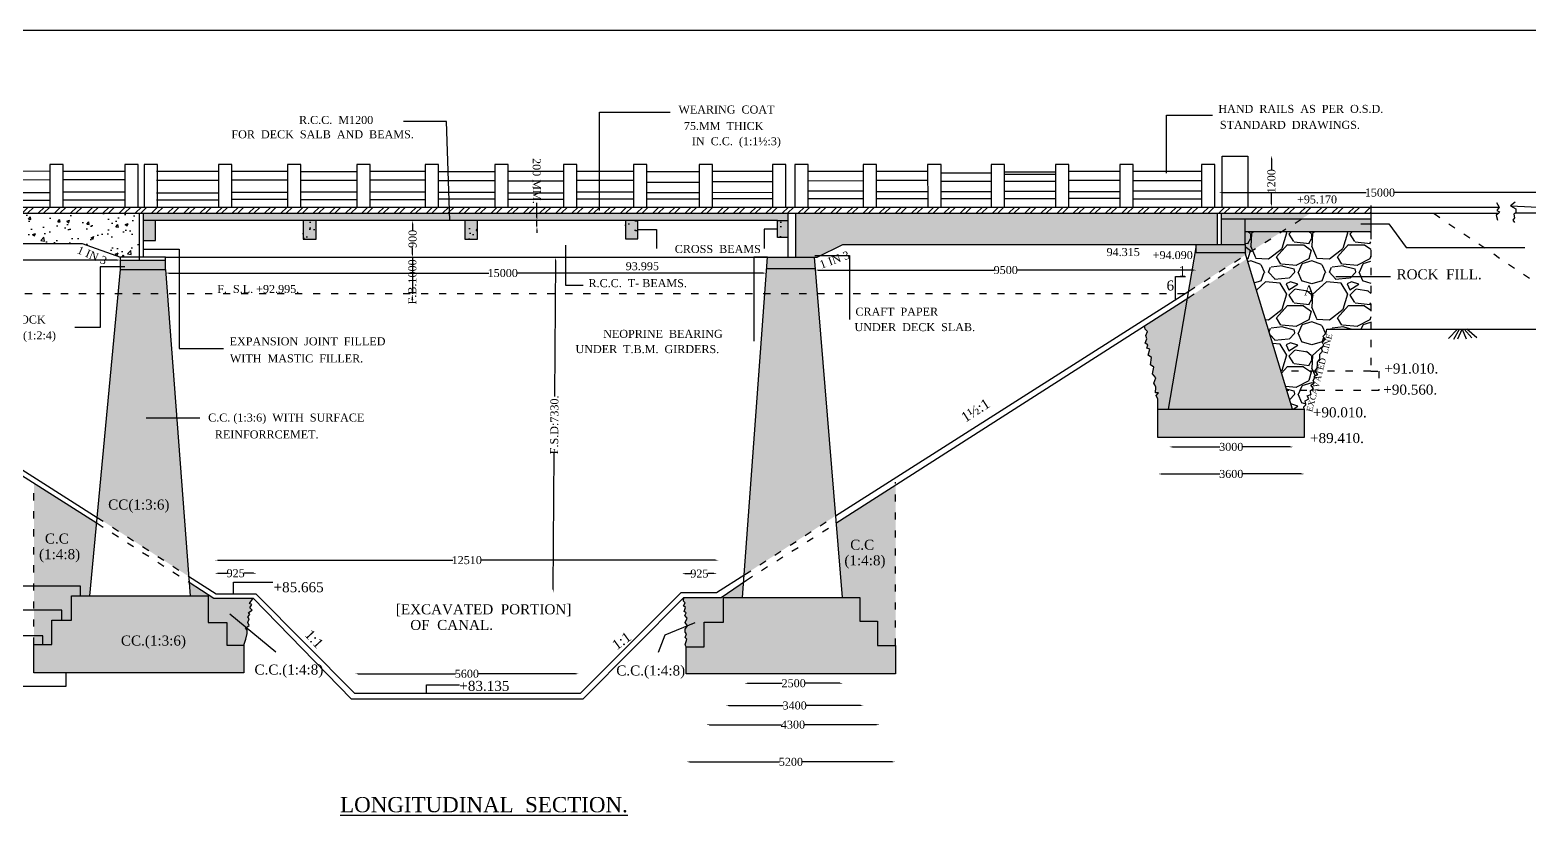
# Model space of a CAD drawing. Header units: millimetres. Extents: x 1884 to 90463, y -66 to 48732.
# Drawn here: x 21317 to 58800, y 28792 to 48732 of the extents above; entities that cross this region are included whole.
import ezdxf

# ---------------------------------------------------------------- set-up
doc = ezdxf.new("R2010")
doc.units = ezdxf.units.MM
doc.linetypes.add('ACAD_ISO03W100', pattern=[30, 12, -18])
for name, color, linetype in [('DIM', 5, 'Continuous'), ('DOT LINE', 3, 'Continuous'), ('dwg', 20, 'Continuous'), ('HATCH', 2, 'Continuous'), ('TEXT', 7, 'Continuous')]:
    doc.layers.add(name, color=color, linetype=linetype)
doc.layers.add('TITLE', color=7, linetype='Continuous', lineweight=30)
doc.styles.get("Standard").update_dxf_attribs({"font": 'TIMES.TTF', "height": 200})
doc.dimstyles.new('ISO-25', dxfattribs={"dimtxt": 200, "dimasz": 80, "dimexe": 1.265, "dimexo": 0.625, "dimtad": 0, "dimdec": 1, "dimtxsty": 'Standard', "dimcen": 2.5, "dimse1": 1, "dimse2": 1, "dimclre": 5, "dimclrt": 4, "dimadec": 0, "dimazin": 0, "dimtfac": 1, "dimtdec": 1, "dimtmove": 0, "dimatfit": 3, "dimfxl": 1, "dimarcsym": 0})
pattern_1 = [(228.0128, (1097.28, 1524), (-12192.01036, -13716.01685), [205.033, -20298.3]), (184.9697, (960.12, 1371.6), (18288.029584, 1523.989245), [351.843, -34832.4]), (132.5104, (609.6, 1341.12), (15239.98891, -16764.01638), [248.09, -24560.82]), (267.2737, (15.24, 960.12), (1523.99338, 30479.99019), [320.403, -31719.84]), (292.8337, (0, 640.08), (-7620.02163, 18288.0104), [314.18, -31103.88]), (357.2737, (121.92, 350.52), (-30479.99019, 1523.99338), [320.403, -31719.84]), (37.6942, (441.96, 335.28), (-19812.012517, -15239.986414), [423.716, -41947.86]), (72.2553, (777.24, 594.36), (10668.02134, 33528.009724), [400.032, -39603.18]), (121.4296, (899.16, 975.36), (-12192.00314, 19811.976696), [321.488, -31827.3]), (175.2364, (731.52, 1249.68), (16763.98683, -1523.9857), [367.028, -17984.34]), (222.3974, (365.76, 1280.16), (-18288.00055, -16763.97819), [474.647, -46990.08]), (138.8141, (1524, 944.88), (-10667.9932, 9143.98593), [162.003, -16038.36]), (171.4692, (1402.08, 1051.56), (19811.96976, -3048.00768), [308.21, -30512.76]), (225, (1097.3, 1097.3), (-3e-13, -1523.999), [215.525, -1939.734]), (203.1986, (990.6, 1280.16), (7620.0257, 3048.01336), [116.065, -11490.36]), (291.8014, (883.92, 1234.44), (-1524.0011, 4572.003), [164.14, -8042.88]), (30.9638, (944.88, 1082.04), (4571.9952, 3048.0024), [266.592, -8619.78]), (161.5651, (1173.5, 1219.2), (3048.0014, -1523.9977), [192.772, -4626.54]), (16.3895, (0, 1234.44), (15240.00841, 4571.99049), [270.053, -26735.28]), (70.3462, (259.08, 1310.64), (-6095.98301, -16763.9763), [226.56, -22429.32]), (293.1986, (1173.48, 1524), (-3048.01336, 7620.0257), [232.128, -11374.32]), (343.6105, (1264.92, 1310.64), (-15240.00841, 4571.99049), [270.053, -26735.28]), (339.444, (0, 289.56), (-7620.00946, 3047.9963), [260.42, -12760.62]), (294.7751, (243.84, 198.12), (-7619.98224, 16763.99222), [218.203, -21602.16]), (66.8014, (1188.72, 0), (3048.01336, 7620.0257), [232.128, -11374.32]), (17.354, (1280.16, 213.36), (-19812.00107, -6095.9908), [255.47, -25291.44]), (69.444, (441.96, 0), (-3047.9963, -7620.00946), [130.21, -12890.88]), (101.3099, (1097.28, 0), (-1523.9925, 6095.9805), [77.71, -7693.2]), (165.9638, (1082.04, 76.2), (4572.0032, -1523.9974), [314.18, -5969.43]), (186.009, (777.24, 152.4), (15239.97753, 1523.99644), [291.16, -28824.84]), (303.6901, (944.9, 944.9), (-1524.0005, 3047.997), [219.794, -5275.068]), (353.1572, (1066.8, 762), (25908.010714, -3048.01365), [383.734, -37989.6]), (60.9454, (1447.8, 716.28), (-6095.98582, -10667.97457), [156.905, -15533.64]), (90, (1524, 853.4), (-1524, 1524), [91.44, -1432.56]), (120.2564, (746.76, 198.12), (6095.98708, -10667.99462), [211.72, -20960.34]), (48.0128, (640.08, 381), (12192.01036, 13716.01685), [410.066, -20093.28]), (0, (914.4, 685.8), (1524, 1524), [396.24, -1127.76]), (325.3048, (1310.64, 685.8), (-15239.9736, 10668.00101), [240.966, -23855.58]), (254.0546, (1508.76, 548.64), (-1524.0039, -6096.0145), [221.897, -10873.02]), (207.646, (1447.8, 335.28), (-28955.98983, -15240.009585), [361.287, -35767.5]), (175.4261, (1127.76, 167.64), (-19812.004563, 1523.992627), [382.217, -37839.48]), (175.4261, (1127.76, 167.64), (-19812.004563, 1523.992627), [382.217, -37839.48])]
pattern_2 = [(50, (0, 0), (728.7387, -63.7563), [76.2, -838.2]), (355, (0, 0), (-140.971, 764.2266), [60.96, -670.56]), (100.451, (60.7, -5.3), (587.77, 700.467), [64.76, -712.36]), (46.1842, (0, 203.2), (1084.316, -168.169), [114.3, -1257.3]), (96.6356, (90.4, 189.2), (949.617, 989.702), [97.14, -1068.54]), (351.184, (0, 203.2), (949.618, 989.7), [91.44, -1005.84]), (21, (101.6, 152.4), (606.4595, -409.062), [76.2, -838.2]), (326, (101.6, 152.4), (247.208, 736.752), [60.96, -670.56]), (71.4514, (152.14, 118.3), (853.666, 327.6914), [64.76, -712.36]), (37.5, (0, 0), (12.3544, 338.2202), [0, -662.432, 0, -680.72, 0, -673.1]), (7.5, (0, 0), (267.2787, 400.7223), [0, -388.112, 0, -647.192, 0, -256.54]), (327.5, (-226.57, 0), (542.3624, -22.915), [0, -254, 0, -792.48, 0, -1051.56]), (317.5, (-328.17, 0), (592.5167, 101.706), [0, -330.2, 0, -526.288, 0, -746.76])]
pattern_3 = [(50, (0, 0), (546.554, -47.8173), [57.15, -628.65]), (355, (0, 0), (-105.7285, 573.17), [45.72, -502.92]), (100.451, (45.55, -4), (440.8275, 525.35), [48.57, -534.27]), (46.1842, (0, 152.4), (813.237, -126.127), [85.725, -942.975]), (96.6356, (67.8, 141.9), (712.213, 742.277), [72.855, -801.405]), (351.184, (0, 152.4), (712.214, 742.275), [68.58, -754.38]), (21, (76.2, 114.3), (454.8446, -306.7966), [57.15, -628.65]), (326, (76.2, 114.3), (185.406, 552.564), [45.72, -502.92]), (71.4514, (114.1, 88.73), (640.2495, 245.7686), [48.57, -534.27]), (37.5, (0, 0), (9.2658, 253.6651), [0, -496.824, 0, -510.54, 0, -504.825]), (7.5, (0, 0), (200.459, 300.5417), [0, -291.084, 0, -485.394, 0, -192.405]), (327.5, (-169.93, 0), (406.7718, -17.1862), [0, -190.5, 0, -594.36, 0, -788.67]), (317.5, (-246.13, 0), (444.3875, 76.2795), [0, -247.65, 0, -394.716, 0, -560.07])]

# ---------------------------------------------------------------- blocks, each defined once
blk = doc.blocks.new('*D3')
at = {"layer": 'Defpoints', "color": 0, "ltscale": 15}
for p in [(14027, 42971), (23577, 42983), (23577, 42971)]:
    blk.add_point(p, dxfattribs=at)
at = {"layer": 'DIM', "color": 0, "lineweight": -2, "ltscale": 15}
for p, q in [((14107, 42983), (18517, 42983)), ((23497, 42983), (19087, 42983))]:
    blk.add_line(p, q, dxfattribs=at)
at = {"layer": 'DIM', "color": 0, "ltscale": 15}
for points in [[(14107, 42996), (14107, 42969), (14027, 42983)], [(23497, 42996), (23497, 42969), (23577, 42983)]]:
    blk.add_solid(points, dxfattribs=at)
at = {"layer": 'DIM', "color": 4, "ltscale": 15, "insert": (18802, 42983), "char_height": 200, "attachment_point": 5}
blk.add_mtext('9500', dxfattribs=at)
blk = doc.blocks.new('*D4')
at = {"layer": 'Defpoints', "color": 0, "ltscale": 15}
for p in [(30879, 43970), (30877, 43054), (30877, 43054)]:
    blk.add_point(p, dxfattribs=at)
at = {"layer": 'DIM', "color": 0, "lineweight": -2, "ltscale": 15}
for p, q in [((30879, 43890), (30878, 43723)), ((30877, 43134), (30877, 43301))]:
    blk.add_line(p, q, dxfattribs=at)
at = {"layer": 'DIM', "color": 0, "ltscale": 15}
for points in [[(30865, 43890), (30892, 43890), (30879, 43970)], [(30864, 43134), (30890, 43134), (30877, 43054)]]:
    blk.add_solid(points, dxfattribs=at)
at = {"layer": 'DIM', "color": 4, "ltscale": 15, "insert": (30878, 43512), "char_height": 200, "attachment_point": 5, "rotation": 89.8736}
blk.add_mtext('900', dxfattribs=at)
blk = doc.blocks.new('*D5')
at = {"layer": 'Defpoints', "color": 0, "ltscale": 15}
for p in [(30877, 43054), (30871, 42138), (30873, 42138)]:
    blk.add_point(p, dxfattribs=at)
at = {"layer": 'DIM', "color": 0, "lineweight": -2, "ltscale": 15}
for p, q in [((30875, 43134), (30875, 43214)), ((30874, 43054), (30871, 42138)), ((30870, 42058), (30870, 41978))]:
    blk.add_line(p, q, dxfattribs=at)
at = {"layer": 'DIM', "color": 0, "ltscale": 15}
for points in [[(30861, 43134), (30888, 43134), (30874, 43054)], [(30857, 42058), (30884, 42058), (30871, 42138)]]:
    blk.add_solid(points, dxfattribs=at)
at = {"layer": 'DIM', "color": 4, "ltscale": 15, "insert": (30872, 42438), "char_height": 200, "attachment_point": 5, "rotation": 89.7695}
blk.add_mtext('F.B.1000 ', dxfattribs=at)
blk = doc.blocks.new('*D6')
at = {"layer": 'Defpoints', "color": 0, "ltscale": 15}
for p in [(24710, 42658), (39717, 42657), (39717, 42657)]:
    blk.add_point(p, dxfattribs=at)
at = {"layer": 'DIM', "color": 0, "lineweight": -2, "ltscale": 15}
for p, q in [((24790, 42658), (32783, 42658)), ((39637, 42657), (33477, 42657))]:
    blk.add_line(p, q, dxfattribs=at)
at = {"layer": 'DIM', "color": 0, "ltscale": 15}
for points in [[(24790, 42671), (24790, 42645), (24710, 42658)], [(39637, 42670), (39637, 42644), (39717, 42657)]]:
    blk.add_solid(points, dxfattribs=at)
at = {"layer": 'DIM', "color": 4, "ltscale": 15, "insert": (33130, 42658), "char_height": 200, "attachment_point": 5, "rotation": 359.9958}
blk.add_mtext('15000', dxfattribs=at)
blk = doc.blocks.new('*D7')
at = {"layer": 'Defpoints', "color": 0, "ltscale": 15}
for p in [(33975, 43970), (33976, 43822), (33985, 43822)]:
    blk.add_point(p, dxfattribs=at)
at = {"layer": 'DIM', "color": 0, "lineweight": -2, "ltscale": 15}
for p, q in [((33984, 44050), (33982, 44417)), ((33985, 43822), (33984, 43970)), ((33985, 43742), (33986, 43662))]:
    blk.add_line(p, q, dxfattribs=at)
at = {"layer": 'DIM', "color": 0, "ltscale": 15}
for points in [[(33997, 44050), (33971, 44050), (33984, 43970)], [(33999, 43742), (33972, 43742), (33985, 43822)]]:
    blk.add_solid(points, dxfattribs=at)
at = {"layer": 'DIM', "color": 4, "ltscale": 15, "insert": (33979, 44961), "char_height": 200, "attachment_point": 5, "rotation": 270.2858}
blk.add_mtext('200 MM.', dxfattribs=at)
blk = doc.blocks.new('*D8')
at = {"layer": 'Defpoints', "color": 0, "ltscale": 15}
for p in [(40935, 42769), (50464, 42769), (50464, 42732)]:
    blk.add_point(p, dxfattribs=at)
at = {"layer": 'DIM', "color": 0, "lineweight": -2, "ltscale": 15}
for p, q in [((41015, 42732), (45415, 42732)), ((50384, 42732), (45984, 42732))]:
    blk.add_line(p, q, dxfattribs=at)
at = {"layer": 'DIM', "color": 0, "ltscale": 15}
for points in [[(41015, 42745), (41015, 42719), (40935, 42732)], [(50384, 42745), (50384, 42719), (50464, 42732)]]:
    blk.add_solid(points, dxfattribs=at)
at = {"layer": 'DIM', "color": 4, "ltscale": 15, "insert": (45699, 42732), "char_height": 200, "attachment_point": 5}
blk.add_mtext('9500', dxfattribs=at)
blk = doc.blocks.new('*D9')
at = {"layer": 'Defpoints', "color": 0, "ltscale": 15}
for p in [(51023, 44682), (59078, 44682), (59078, 44669)]:
    blk.add_point(p, dxfattribs=at)
at = {"layer": 'DIM', "color": 0, "lineweight": -2, "ltscale": 15}
for p, q in [((51103, 44669), (54703, 44669)), ((58998, 44669), (55398, 44669))]:
    blk.add_line(p, q, dxfattribs=at)
at = {"layer": 'DIM', "color": 0, "ltscale": 15}
for points in [[(51103, 44682), (51103, 44655), (51023, 44669)], [(58998, 44682), (58998, 44655), (59078, 44669)]]:
    blk.add_solid(points, dxfattribs=at)
at = {"layer": 'DIM', "color": 4, "ltscale": 15, "insert": (55050, 44669), "char_height": 200, "attachment_point": 5}
blk.add_mtext('15000', dxfattribs=at)
blk = doc.blocks.new('*D10')
at = {"layer": 'Defpoints', "color": 0, "ltscale": 15}
for p in [(52328, 45595), (52339, 45595), (52328, 44308)]:
    blk.add_point(p, dxfattribs=at)
at = {"layer": 'DIM', "color": 0, "lineweight": -2, "ltscale": 15}
for p, q in [((52339, 45515), (52339, 45225)), ((52339, 44388), (52339, 44678))]:
    blk.add_line(p, q, dxfattribs=at)
at = {"layer": 'DIM', "color": 0, "ltscale": 15}
for points in [[(52326, 45515), (52353, 45515), (52339, 45595)], [(52326, 44388), (52353, 44388), (52339, 44308)]]:
    blk.add_solid(points, dxfattribs=at)
at = {"layer": 'DIM', "color": 4, "ltscale": 15, "insert": (52339, 44952), "char_height": 200, "attachment_point": 5, "rotation": 90}
blk.add_mtext('1200', dxfattribs=at)
blk = doc.blocks.new('*D11')
at = {"layer": 'Defpoints', "color": 0, "ltscale": 15}
for p in [(49783, 38347), (52887, 38347), (52887, 38314)]:
    blk.add_point(p, dxfattribs=at)
at = {"layer": 'DIM', "color": 0, "lineweight": -2, "ltscale": 15}
for p, q in [((49863, 38314), (51050, 38314)), ((52807, 38314), (51619, 38314))]:
    blk.add_line(p, q, dxfattribs=at)
at = {"layer": 'DIM', "color": 0, "ltscale": 15}
for points in [[(49863, 38327), (49863, 38301), (49783, 38314)], [(52807, 38327), (52807, 38301), (52887, 38314)]]:
    blk.add_solid(points, dxfattribs=at)
at = {"layer": 'DIM', "color": 4, "ltscale": 15, "insert": (51335, 38314), "char_height": 200, "attachment_point": 5}
blk.add_mtext('3000', dxfattribs=at)
blk = doc.blocks.new('*D12')
at = {"layer": 'Defpoints', "color": 0, "ltscale": 15}
for p in [(49505, 37657), (53165, 37657), (53165, 37638)]:
    blk.add_point(p, dxfattribs=at)
at = {"layer": 'DIM', "color": 0, "lineweight": -2, "ltscale": 15}
for p, q in [((49585, 37638), (51050, 37638)), ((53085, 37638), (51620, 37638))]:
    blk.add_line(p, q, dxfattribs=at)
at = {"layer": 'DIM', "color": 0, "ltscale": 15}
for points in [[(49585, 37651), (49585, 37625), (49505, 37638)], [(53085, 37651), (53085, 37625), (53165, 37638)]]:
    blk.add_solid(points, dxfattribs=at)
at = {"layer": 'DIM', "color": 4, "ltscale": 15, "insert": (51335, 37638), "char_height": 200, "attachment_point": 5}
blk.add_mtext('3600', dxfattribs=at)
blk = doc.blocks.new('*D13')
at = {"layer": 'Defpoints', "color": 0, "ltscale": 15}
for p in [(37603, 35157), (38486, 35157), (38486, 35148)]:
    blk.add_point(p, dxfattribs=at)
at = {"layer": 'DIM', "color": 0, "lineweight": -2, "ltscale": 15}
for p, q in [((37683, 35148), (37838, 35148)), ((38406, 35148), (38251, 35148))]:
    blk.add_line(p, q, dxfattribs=at)
at = {"layer": 'DIM', "color": 0, "ltscale": 15}
for points in [[(37683, 35161), (37683, 35134), (37603, 35148)], [(38406, 35161), (38406, 35134), (38486, 35148)]]:
    blk.add_solid(points, dxfattribs=at)
at = {"layer": 'DIM', "color": 4, "ltscale": 15, "insert": (38044, 35148), "char_height": 200, "attachment_point": 5}
blk.add_mtext('925', dxfattribs=at)
blk = doc.blocks.new('*D14')
at = {"layer": 'Defpoints', "color": 0, "ltscale": 15}
for p in [(39167, 32428), (41634, 32428), (41634, 32408)]:
    blk.add_point(p, dxfattribs=at)
at = {"layer": 'DIM', "color": 0, "lineweight": -2, "ltscale": 15}
for p, q in [((39247, 32408), (40113, 32408)), ((41554, 32408), (40688, 32408))]:
    blk.add_line(p, q, dxfattribs=at)
at = {"layer": 'DIM', "color": 0, "ltscale": 15}
for points in [[(39247, 32421), (39247, 32395), (39167, 32408)], [(41554, 32421), (41554, 32395), (41634, 32408)]]:
    blk.add_solid(points, dxfattribs=at)
at = {"layer": 'DIM', "color": 4, "ltscale": 15, "insert": (40400, 32408), "char_height": 200, "attachment_point": 5}
blk.add_mtext('2500', dxfattribs=at)
blk = doc.blocks.new('*D15')
at = {"layer": 'Defpoints', "color": 0, "ltscale": 15}
for p in [(38704, 31880), (42146, 31880), (42146, 31852)]:
    blk.add_point(p, dxfattribs=at)
at = {"layer": 'DIM', "color": 0, "lineweight": -2, "ltscale": 15}
for p, q in [((38784, 31852), (40140, 31852)), ((42066, 31852), (40710, 31852))]:
    blk.add_line(p, q, dxfattribs=at)
at = {"layer": 'DIM', "color": 0, "ltscale": 15}
for points in [[(38784, 31866), (38784, 31839), (38704, 31852)], [(42066, 31866), (42066, 31839), (42146, 31852)]]:
    blk.add_solid(points, dxfattribs=at)
at = {"layer": 'DIM', "color": 4, "ltscale": 15, "insert": (40425, 31852), "char_height": 200, "attachment_point": 5}
blk.add_mtext('3400', dxfattribs=at)
blk = doc.blocks.new('*D16')
at = {"layer": 'Defpoints', "color": 0, "ltscale": 15}
for p in [(38216, 31379), (42549, 31379), (42549, 31373)]:
    blk.add_point(p, dxfattribs=at)
at = {"layer": 'DIM', "color": 0, "lineweight": -2, "ltscale": 15}
for p, q in [((38296, 31373), (40094, 31373)), ((42469, 31373), (40671, 31373))]:
    blk.add_line(p, q, dxfattribs=at)
at = {"layer": 'DIM', "color": 0, "ltscale": 15}
for points in [[(38296, 31387), (38296, 31360), (38216, 31373)], [(42469, 31387), (42469, 31360), (42549, 31373)]]:
    blk.add_solid(points, dxfattribs=at)
at = {"layer": 'DIM', "color": 4, "ltscale": 15, "insert": (40383, 31373), "char_height": 200, "attachment_point": 5}
blk.add_mtext('4300', dxfattribs=at)
blk = doc.blocks.new('*D17')
at = {"layer": 'Defpoints', "color": 0, "ltscale": 15}
for p in [(37725, 30470), (42938, 30470), (42938, 30444)]:
    blk.add_point(p, dxfattribs=at)
at = {"layer": 'DIM', "color": 0, "lineweight": -2, "ltscale": 15}
for p, q in [((37805, 30444), (40048, 30444)), ((42858, 30444), (40615, 30444))]:
    blk.add_line(p, q, dxfattribs=at)
at = {"layer": 'DIM', "color": 0, "ltscale": 15}
for points in [[(37805, 30458), (37805, 30431), (37725, 30444)], [(42858, 30458), (42858, 30431), (42938, 30444)]]:
    blk.add_solid(points, dxfattribs=at)
at = {"layer": 'DIM', "color": 4, "ltscale": 15, "insert": (40331, 30444), "char_height": 200, "attachment_point": 5}
blk.add_mtext('5200', dxfattribs=at)
blk = doc.blocks.new('*D18')
at = {"layer": 'Defpoints', "color": 0, "ltscale": 15}
for p in [(29441, 32657), (35027, 32657), (35027, 32645)]:
    blk.add_point(p, dxfattribs=at)
at = {"layer": 'DIM', "color": 0, "lineweight": -2, "ltscale": 15}
for p, q in [((29521, 32645), (31950, 32645)), ((34947, 32645), (32517, 32645))]:
    blk.add_line(p, q, dxfattribs=at)
at = {"layer": 'DIM', "color": 0, "ltscale": 15}
for points in [[(29521, 32658), (29521, 32631), (29441, 32645)], [(34947, 32658), (34947, 32631), (35027, 32645)]]:
    blk.add_solid(points, dxfattribs=at)
at = {"layer": 'DIM', "color": 4, "ltscale": 15, "insert": (32234, 32645), "char_height": 200, "attachment_point": 5}
blk.add_mtext('5600', dxfattribs=at)
blk = doc.blocks.new('*D19')
at = {"layer": 'Defpoints', "color": 0, "ltscale": 15}
for p in [(25930, 35167), (26983, 35167), (26983, 35157)]:
    blk.add_point(p, dxfattribs=at)
at = {"layer": 'DIM', "color": 0, "lineweight": -2, "ltscale": 15}
for p, q in [((26010, 35157), (26250, 35157)), ((26903, 35157), (26663, 35157))]:
    blk.add_line(p, q, dxfattribs=at)
at = {"layer": 'DIM', "color": 0, "ltscale": 15}
for points in [[(26010, 35170), (26010, 35144), (25930, 35157)], [(26903, 35170), (26903, 35144), (26983, 35157)]]:
    blk.add_solid(points, dxfattribs=at)
at = {"layer": 'DIM', "color": 4, "ltscale": 15, "insert": (26456, 35157), "char_height": 200, "attachment_point": 5}
blk.add_mtext('925', dxfattribs=at)
blk = doc.blocks.new('*D20')
at = {"layer": 'Defpoints', "color": 0, "ltscale": 15}
for p in [(25941, 35485), (38521, 35485), (38521, 35484)]:
    blk.add_point(p, dxfattribs=at)
at = {"layer": 'DIM', "color": 0, "lineweight": -2, "ltscale": 15}
for p, q in [((26021, 35484), (31884, 35484)), ((38441, 35484), (32578, 35484))]:
    blk.add_line(p, q, dxfattribs=at)
at = {"layer": 'DIM', "color": 0, "ltscale": 15}
for points in [[(26021, 35497), (26021, 35470), (25941, 35484)], [(38441, 35497), (38441, 35470), (38521, 35484)]]:
    blk.add_solid(points, dxfattribs=at)
at = {"layer": 'DIM', "color": 4, "ltscale": 15, "insert": (32231, 35484), "char_height": 200, "attachment_point": 5}
blk.add_mtext('12510', dxfattribs=at)
blk = doc.blocks.new('*D21')
at = {"layer": 'Defpoints', "color": 0, "ltscale": 15}
for p in [(34449, 43054), (34449, 43054), (34391, 34676)]:
    blk.add_point(p, dxfattribs=at)
at = {"layer": 'DIM', "color": 0, "lineweight": -2, "ltscale": 15}
for p, q in [((34449, 42974), (34425, 39570)), ((34392, 34756), (34415, 38159))]:
    blk.add_line(p, q, dxfattribs=at)
at = {"layer": 'DIM', "color": 0, "ltscale": 15}
for points in [[(34435, 42974), (34462, 42973), (34449, 43054)], [(34379, 34756), (34405, 34756), (34391, 34676)]]:
    blk.add_solid(points, dxfattribs=at)
at = {"layer": 'DIM', "color": 4, "ltscale": 15, "insert": (34420, 38865), "char_height": 200, "attachment_point": 5, "rotation": 89.6046}
blk.add_mtext('F.S.D:7330.', dxfattribs=at)

msp = doc.modelspace()

# ---------------------------------------------------------------- hatches: boundary and pattern name
at = {"layer": 'HATCH', "ltscale": 15}
h = msp.add_hatch(dxfattribs=at)
h.set_pattern_fill('ANSI32', color=256, scale=30, style=0)
h.paths.add_polyline_path([(54818.95, 44308.22), (9651.97, 44308.22), (9651.97, 44153.47), (54818.95, 44153.47)])
h = msp.add_hatch(dxfattribs=at)
h.set_pattern_fill('AR-CONC', color=256, scale=4, style=0)
h.set_pattern_definition(pattern_2)
h.paths.add_polyline_path([(24042.01, 44153.47), (13527.04, 44153.47), (13527.04, 43397.23), (13988.22, 43397.23), (22620.83, 43397.23), (23577.06, 43053.58), (24042.01, 43053.58)])
h = msp.add_hatch(dxfattribs=at)
h.set_pattern_fill('AR-CONC', color=256, scale=4, style=0)
h.set_pattern_definition(pattern_2)
h.paths.add_polyline_path([(24450.04, 43969.77), (24143.11, 43969.77), (24143.11, 43468.64), (24450.04, 43468.64)])
h.paths.add_polyline_path([(28467.18, 43969.77), (28139.9, 43969.77), (28139.9, 43505.09), (28467.18, 43505.09)])
h.paths.add_polyline_path([(32500.06, 43969.77), (32179.18, 43969.77), (32179.18, 43502.73), (32500.06, 43502.73)])
h.paths.add_polyline_path([(36502.71, 43969.77), (36195.47, 43969.77), (36195.47, 43515.75), (36502.71, 43515.75)])
h.paths.add_polyline_path([(40251.88, 43969.77), (39996.17, 43969.77), (39996.17, 43542.95), (40251.88, 43542.95)])
h.paths.add_polyline_path([(53093.28, 44012.5), (51082.09, 44012.5), (51082.09, 43372.77), (50459.34, 43372.77), (50459.34, 43368.13), (50459.34, 43294.51), (50270.87, 42201.83), (50276.58, 42205.45)])
h.paths.add_polyline_path([(50982.9, 44153.47), (40456.06, 44153.47), (40456.06, 43053.58), (40990.02, 43053.58), (41631.13, 43372.77), (50982.9, 43372.77)])
h.paths.add_polyline_path([(53313.02, 44153.47), (51082.09, 44153.47), (51082.09, 44012.5), (53093.28, 44012.5)])
h.paths.add_polyline_path([(54818.95, 44012.5), (53093.28, 44012.5), (52588.05, 43688.37), (54818.95, 43688.37)])
h = msp.add_hatch(dxfattribs=at)
h.set_pattern_fill('AR-CONC', color=256, scale=3, style=0)
h.set_pattern_definition(pattern_3)
h.paths.add_polyline_path([(28728.43, 44153.47), (24143.11, 44153.47), (24143.11, 43969.77), (28874.34, 43969.77)])
h.paths.add_polyline_path([(33336.59, 44153.47), (28728.43, 44153.47), (28874.34, 43969.77), (33522.3, 43969.77)])
h.paths.add_polyline_path([(40251.88, 44153.47), (33336.59, 44153.47), (33522.3, 43969.77), (39996.17, 43969.77), (40251.88, 43969.77)])
h = msp.add_hatch(dxfattribs=at)
h.set_pattern_fill('AR-CONC', color=256, scale=4, style=0)
h.set_pattern_definition(pattern_2)
h.paths.add_polyline_path([(28467.18, 43969.77), (28139.9, 43969.77), (28139.9, 43505.09), (28467.18, 43505.09)])
h = msp.add_hatch(dxfattribs=at)
h.set_pattern_fill('AR-CONC', color=256, scale=3, style=0)
h.set_pattern_definition(pattern_3)
h.paths.add_polyline_path([(28467.18, 43969.77), (28139.9, 43969.77), (28139.9, 43505.09), (28467.18, 43505.09)])
h.paths.add_polyline_path([(32500.06, 43969.77), (32179.18, 43969.77), (32179.18, 43502.73), (32500.06, 43502.73)])
h.paths.add_polyline_path([(36502.71, 43969.77), (36195.47, 43969.77), (36195.47, 43515.75), (36502.71, 43515.75)])
h.paths.add_polyline_path([(40251.88, 43969.77), (39996.17, 43969.77), (39996.17, 43542.95), (40251.88, 43542.95)])
h = msp.add_hatch(dxfattribs=at)
h.set_pattern_fill('GRAVEL', color=256, scale=60, style=0)
h.set_pattern_definition(pattern_1)
h.paths.add_polyline_path([(52588.05, 43688.37), (51682.94, 43688.37), (51682.94, 43368.13), (51682.94, 43167.31), (51698.03, 43117.38)])
h = msp.add_hatch(dxfattribs=at)
h.set_pattern_fill('GRAVEL', color=256, scale=60, style=0)
h.set_pattern_definition(pattern_1)
h.paths.add_polyline_path([(54818.95, 43688.37), (52588.05, 43688.37), (51698.03, 43117.38), (52576.76, 40209.97), (53419.31, 40209.97), (53483.03, 40285.12), (53491.88, 40375.31), (53491.88, 40433.67), (53546.89, 40506.81), (53546.89, 40628.83), (53617.69, 40710.18), (53585.83, 40773.84), (53647.86, 40859.26), (53616, 40926.46), (53681.49, 41013.11), (53619.54, 41069.7), (53706.27, 41156.35), (53724.09, 41259.57), (54818.95, 41259.57)])
h.paths.add_polyline_path([(53498.93, 40123.84), (53440.55, 40179.02), (53419.31, 40209.97), (52576.76, 40209.97), (52724.26, 39721.95), (53318.3, 39721.95), (53389.1, 39771.38), (53323.61, 39856.27), (53408.57, 39909.32), (53385.65, 39977.06), (53415.74, 40028.35), (53415.74, 40081.4)])
h.paths.add_polyline_path([(53273.87, 39514.64), (53234.92, 39590.68), (53319.89, 39622.51), (53318.3, 39721.95), (52724.26, 39721.95), (52863.91, 39259.9), (53157.77, 39259.9), (53151.73, 39318.34), (53197.75, 39367.86), (53185.36, 39466.89)])
h.paths.add_polyline_path([(53082.41, 42036.29), (53473.99, 42036.29), (53473.99, 42411.29), (53082.41, 42411.29)], flags=24)
h.paths.add_polyline_path([(53384.74, 39128.03), (53899.64, 41081.95), (53677.2, 41140.56), (53162.31, 39186.65)], flags=9)
h = msp.add_hatch(dxfattribs=at)
h.set_pattern_fill('AR-CONC', color=256, scale=4, style=0)
h.set_pattern_definition(pattern_2)
h.paths.add_polyline_path([(51728.16, 43017.7), (50256.15, 42035.96), (50240.54, 42025.97), (49763.44, 39259.9), (52863.91, 39259.9)])
h.paths.add_polyline_path([(50240.54, 42025.97), (49164.83, 41337.53), (49187.25, 41256.67), (49239.87, 41200.82), (49200.41, 41100.07), (49226.72, 41014.22), (49186.16, 40904.71), (49249.74, 40862), (49227.82, 40779.62), (49300.16, 40759.91), (49259.65, 40608.38), (49345.15, 40548.15), (49313.37, 40366.01), (49397.77, 40303.59), (49367.11, 40144.29), (49446.06, 40043.31), (49402.21, 39910.46), (49428.52, 39866.66), (49450.44, 39804.24), (49439.85, 39664.81), (49517.6, 39664.81), (49455.4, 39598.23), (49501.36, 39507.24), (49501.36, 39259.9), (49763.44, 39259.9)])
h.paths.add_polyline_path([(53157.77, 39259.9), (49501.36, 39259.9), (49501.36, 38549.58), (53157.77, 38549.58)])
h.paths.add_polyline_path([(40986.74, 42137.88), (39678.66, 42137.88), (39161.27, 35112.47), (39176.5, 35122.06), (41442.25, 36590.88)])
h.paths.add_polyline_path([(40911.54, 43053.58), (39809.14, 43053.58), (39746.1, 43053.58), (39725.17, 42769.47), (40934.87, 42769.47)])
h.paths.add_polyline_path([(40934.87, 42769.47), (39725.17, 42769.47), (39678.66, 42137.88), (40986.74, 42137.88)])
h.paths.add_polyline_path([(42493.07, 33961.49), (42054.03, 33961.49), (42054.03, 34547.29), (38646.04, 34547.29), (38646.04, 33933.75), (38166.41, 33933.75), (38166.41, 33318.02), (37716.99, 33318.02), (37716.99, 32646.85), (42947.67, 32646.85), (42947.67, 33349.17), (42493.07, 33349.17)])
h.paths.add_polyline_path([(42947.67, 37358.59), (41457.52, 36404.91), (41610.07, 34547.29), (42054.03, 34547.29), (42054.03, 33961.49), (42493.07, 33961.49), (42493.07, 33349.17), (42947.67, 33349.17)])
h.paths.add_polyline_path([(38646.04, 34547.29), (39119.65, 34547.29), (39148.45, 34938.32), (38587.41, 34555.08), (37657.38, 34555.08), (37649.02, 34456.32), (37690.06, 34421.7), (37649.03, 34341.19), (37696.45, 34302.92), (37663.62, 34202.7), (37716.51, 34168.98), (37679.09, 34103.93), (37735.63, 34031.04), (37692.77, 33929.9), (37744.93, 33840.18), (37689.26, 33762.9), (37689.26, 33682.72), (37723.96, 33643.43), (37687.09, 33548.81), (37731.15, 33511.51), (37687.05, 33369.22), (37716.99, 33318.02), (38166.41, 33318.02), (38166.41, 33933.75), (38646.04, 33933.75)])
h.paths.add_polyline_path([(24748.86, 42137.88), (23519.89, 42137.88), (22996.1, 36553.77), (25279.94, 35081.32)])
h.paths.add_polyline_path([(24702.99, 42747.37), (23577.06, 42747.37), (23519.89, 42137.88), (24748.86, 42137.88)])
h.paths.add_polyline_path([(24702.99, 42982.67), (23577.06, 42982.67), (23577.06, 42747.37), (24702.99, 42747.37)])
h.paths.add_polyline_path([(26656.25, 33364.28), (26234.79, 33364.28), (26234.79, 33926.65), (25767.2, 33926.65), (25767.2, 34593.46), (22355.21, 34593.46), (22355.21, 33986.47), (21864.47, 33986.47), (21864.47, 33375.4), (21414.69, 33375.4), (21414.69, 32672.02), (26656.25, 32672.02)])
h.paths.add_polyline_path([(26811.45, 34129.58), (26773.25, 34175.65), (26869.41, 34232.24), (26806.19, 34295.41), (26859.36, 34377.15), (26802.16, 34398.58), (26894.25, 34533.13), (25914.06, 34533.13), (25291.1, 34933.03), (25316.66, 34593.46), (25767.2, 34593.46), (25767.2, 33926.65), (26234.79, 33926.65), (26234.79, 33364.28), (26656.25, 33364.28), (26711.38, 33513.99), (26743.41, 33655.35), (26743.41, 33738.03), (26700.7, 33786.04), (26791.47, 33855.38), (26756.76, 33924.73), (26794.14, 34018.08), (26762.72, 34065.1)])
h.paths.add_polyline_path([(22355.21, 34593.46), (22812.23, 34593.46), (22983.05, 36414.56), (21414.69, 37409.52), (21414.69, 33375.4), (21864.47, 33375.4), (21864.47, 33986.47), (22355.21, 33986.47)])
h.paths.add_polyline_path([(41583.45, 35192.52), (42755.77, 35192.52), (42755.77, 35695.4), (41583.45, 35695.4)], flags=24)
h.paths.add_polyline_path([(41749.87, 35676.1), (42462.38, 35676.1), (42462.38, 36059.48), (41749.87, 36059.48)], flags=24)
h.paths.add_polyline_path([(23186.58, 36586.82), (24851.33, 36586.82), (24851.33, 37089.7), (23186.58, 37089.7)], flags=24)
h.paths.add_polyline_path([(23505.37, 33187.54), (25262.4, 33187.54), (25262.4, 33690.42), (23505.37, 33690.42)], flags=24)
h.paths.add_polyline_path([(21458.77, 35346.08), (22631.08, 35346.08), (22631.08, 35848.96), (21458.77, 35848.96)], flags=24)
h.paths.add_polyline_path([(21625.18, 35829.66), (22337.69, 35829.66), (22337.69, 36213.04), (21625.18, 36213.04)], flags=24)

# ---------------------------------------------------------------- linework, layer by layer
at = {"layer": 'DIM', "ltscale": 15}
for points in [[(55702.57, 43298.56), (58669.47, 43298.56)], [(23071.56, 41299.06), (22433.55, 41299.06)], [(25044.85, 40770.21), (26151.25, 40770.21)]]:
    msp.add_lwpolyline(points, dxfattribs=at)
at = {"layer": 'DOT LINE', "linetype": 'ACAD_ISO03W100', "ltscale": 15}
for points in [[(50276.58, 42205.45), (53313.02, 44153.47)], [(60649.68, 41259.57), (56376.42, 44153.47)], [(54818.95, 43688.37), (54818.95, 40209.97), (55020.53, 40209.97), (55020.53, 39721.95), (52724.26, 39721.95)], [(50256.15, 42035.96), (51728.16, 43017.7)], [(50170.25, 42137.88), (14175.19, 42137.88)], [(54818.95, 40209.97), (52576.76, 40209.97)], [(21414.69, 33375.4), (21414.69, 37409.52)], [(42947.67, 33349.17), (42947.67, 37434.84)], [(22995.38, 36406.73), (25291.1, 34933.03)], [(22996.94, 36553.22), (25279.94, 35081.32)], [(39176.5, 35122.06), (41442.25, 36590.88)], [(39217.38, 34985.41), (41457.52, 36404.91)]]:
    msp.add_lwpolyline(points, dxfattribs=at)
at = {"layer": 'dwg', "ltscale": 15}
for points in [[(22147.03, 44308.22), (22147.03, 45374.67), (21813.21, 45374.67), (21813.43, 44308.22)], [(24022.42, 44308.22), (24022.42, 45374.67), (23688.61, 45374.67), (23688.82, 44308.22)], [(24501.13, 44308.22), (24501.13, 45374.67), (24167.31, 45374.67), (24167.53, 44308.22)], [(26357.23, 44308.22), (26357.23, 45374.67), (26023.42, 45374.67), (26023.63, 44308.22)], [(28088.18, 44308.22), (28088.18, 45374.67), (27754.36, 45374.67), (27754.58, 44308.22)], [(29819.13, 44308.22), (29819.13, 45374.67), (29485.31, 45374.67), (29485.53, 44308.22)], [(31527.14, 44308.22), (31527.14, 45374.67), (31193.32, 45374.67), (31193.54, 44308.22)], [(33269.46, 44308.22), (33269.46, 45374.67), (32935.64, 45374.67), (32935.86, 44308.22)], [(34982.66, 44308.22), (34982.66, 45374.67), (34648.85, 45374.67), (34649.06, 44308.22)], [(36730.54, 44308.22), (36730.54, 45374.67), (36396.72, 45374.67), (36396.94, 44308.22)], [(38372.86, 44308.22), (38372.86, 45374.67), (38039.04, 45374.67), (38039.26, 44308.22)], [(40206.64, 44308.22), (40206.64, 45374.67), (39872.83, 45374.67), (39873.04, 44308.22)], [(40765.08, 44308.22), (40765.08, 45374.67), (40431.26, 45374.67), (40431.48, 44308.22)], [(42468.37, 44308.22), (42468.37, 45374.67), (42134.55, 45374.67), (42134.77, 44308.22)], [(44082.3, 44308.22), (44082.3, 45374.67), (43748.48, 45374.67), (43748.7, 44308.22)], [(45667.53, 44308.22), (45667.53, 45374.67), (45333.72, 45374.67), (45333.93, 44308.22)], [(47275.15, 44308.22), (47275.15, 45374.67), (46941.34, 45374.67), (46941.55, 44308.22)], [(48881.59, 44308.22), (48881.59, 45374.67), (48547.77, 45374.67), (48547.99, 44308.22)], [(50926.27, 44308.22), (50926.27, 45374.67), (50592.45, 45374.67), (50592.67, 44308.22)], [(51104.33, 44308.22), (51104.33, 45576.19), (51745.56, 45576.19), (51746.05, 44308.22)], [(20526.87, 45208.03), (21813.24, 45208.89)], [(20526.92, 44991.78), (21813.29, 44992.65)], [(22147.03, 45204.66), (23688.64, 45205.7)], [(22147.03, 44999), (23688.68, 45000.03)], [(24481.84, 45206.3), (26023.45, 45207.34)], [(24481.88, 44979.69), (26023.5, 44980.73)], [(26357.23, 45202), (27754.4, 45202.94)], [(26357.23, 44985.43), (27754.44, 44986.37)], [(28088.19, 45196.14), (29485.35, 45197.09)], [(29819.13, 45201.88), (31193.36, 45202.81)], [(29819.13, 44985.91), (31193.4, 44986.84)], [(31527.14, 45198.42), (32935.68, 45199.37)], [(33269.46, 45202.48), (34648.88, 45203.41)], [(34982.66, 45202.27), (36396.76, 45203.22)], [(36730.54, 45195.15), (38039.08, 45196.04)], [(38372.86, 45203.06), (39872.86, 45204.07)], [(40765.08, 45202.78), (42134.59, 45203.7)], [(42468.37, 45202.15), (43748.52, 45203.01)], [(44082.3, 45160.98), (45333.76, 45161.83)], [(45667.53, 45190.89), (46941.37, 45191.75)], [(45667.53, 45130.52), (46941.39, 45131.38)], [(47275.15, 45201.92), (48547.81, 45202.78)], [(47275.15, 44982.5), (48547.85, 44983.36)], [(48881.59, 45203.28), (50592.48, 45204.44)], [(20526.98, 44668.64), (21813.35, 44669.5)], [(22147.03, 44684.59), (23688.75, 44685.63)], [(24481.95, 44663.85), (26023.56, 44664.88)], [(26357.23, 44677), (27754.5, 44677.94)], [(28088.23, 44975.93), (29485.39, 44976.87)], [(28088.29, 44690.1), (29485.45, 44691.04)], [(29819.13, 44687.79), (31193.46, 44688.71)], [(31527.14, 44969.83), (32935.72, 44970.78)], [(31527.14, 44680.91), (32935.78, 44681.86)], [(33269.46, 44960.93), (34648.93, 44961.86)], [(33269.46, 44665.26), (34648.99, 44666.19)], [(34982.66, 44977.96), (36396.8, 44978.91)], [(34982.66, 44684.75), (36396.86, 44685.7)], [(36730.54, 44926.74), (38039.13, 44927.62)], [(36730.54, 44674.6), (38039.18, 44675.48)], [(38372.86, 44947.49), (39872.91, 44948.5)], [(38372.86, 44674.9), (39872.97, 44675.91)], [(40765.08, 44967.1), (42134.63, 44968.03)], [(40765.08, 44710.9), (42134.69, 44711.82)], [(42468.37, 44977.05), (43748.56, 44977.92)], [(42468.37, 44697.02), (43748.62, 44697.88)], [(44082.3, 44954), (45333.8, 44954.84)], [(44082.3, 44692.85), (45333.85, 44693.69)], [(45667.53, 44956.49), (46941.42, 44957.35)], [(45667.53, 44704.33), (46941.47, 44705.19)], [(47275.15, 44692.8), (48547.91, 44693.65)], [(48881.59, 44969.58), (50592.53, 44970.73)], [(48881.59, 44711), (50592.58, 44712.15)], [(9651.97, 44153.47), (9651.97, 44308.22), (58035.07, 44308.22)], [(20527.02, 44481.21), (21813.39, 44482.08)], [(22147.03, 44489.43), (23688.79, 44490.47)], [(24481.98, 44488.4), (26023.6, 44489.44)], [(26357.23, 44504.48), (27754.54, 44505.42)], [(28088.33, 44496.68), (29485.49, 44497.62)], [(29819.13, 44499.69), (31193.5, 44500.62)], [(31527.14, 44514.77), (32935.81, 44515.72)], [(33269.46, 44503.42), (34649.02, 44504.35)], [(34982.66, 44509.44), (36396.9, 44510.4)], [(36730.54, 44511.92), (38039.22, 44512.81)], [(38372.86, 44518), (39873, 44519.01)], [(40765.08, 44520.12), (42134.72, 44521.04)], [(42468.37, 44521.84), (43748.66, 44522.7)], [(44082.3, 44517.98), (45333.89, 44518.82)], [(45667.53, 44519.65), (46941.51, 44520.51)], [(47275.15, 44531.57), (48547.94, 44532.43)], [(48881.59, 44510.37), (50592.63, 44511.53)], [(54818.95, 44350.44), (54818.95, 43688.37), (51682.94, 43688.37)], [(57959.94, 44422.06), (58029.68, 44308.22), (57970.55, 44224.77), (58041.81, 44189.93), (58019.44, 44153.47), (57952.35, 44105.1), (57988.74, 43976.33)], [(58430.49, 44431.95), (58309.67, 44337.53), (58449.63, 44261.04), (58449.63, 44166.62), (58392.21, 44127.18), (58414.32, 44037.01), (58368.2, 43978.86), (58411.74, 43921.51)], [(58309.67, 44337.53), (61947.73, 44166.62)], [(9634.57, 44153.47), (58019.44, 44153.47)], [(24042.01, 44153.47), (24042.01, 42982.67)], [(24143.11, 44153.47), (24143.11, 43053.58)], [(39996.17, 43969.77), (24143.11, 43969.77)], [(24143.11, 43468.64), (24450.04, 43468.64), (24450.04, 43969.77)], [(28139.9, 43969.77), (28139.9, 43505.09), (28467.18, 43505.09), (28467.18, 43969.77)], [(32179.18, 43969.77), (32179.18, 43502.73), (32500.06, 43502.73), (32500.06, 43969.77)], [(36195.47, 43969.77), (36195.47, 43515.75), (36502.71, 43515.75), (36502.71, 43969.77)], [(40251.88, 43542.95), (39996.17, 43542.95), (39996.17, 43969.77), (40251.88, 43969.77)], [(40251.88, 44153.47), (40251.88, 43053.58)], [(40456.06, 43053.58), (40456.06, 44153.47)], [(50982.9, 44153.47), (50982.9, 43368.13)], [(51082.09, 44153.47), (51082.09, 43368.13)], [(51082.09, 44012.5), (54818.95, 44012.5)], [(51682.94, 43368.13), (51682.94, 44012.5)], [(58449.63, 44166.62), (63901.92, 44166.62)], [(13988.22, 43397.23), (22620.83, 43397.23), (23577.06, 43053.58)], [(24702.99, 43053.58), (39809.14, 43053.58), (40990.02, 43053.58), (41631.13, 43372.77), (51682.94, 43372.77)], [(49763.44, 39259.9), (50459.34, 43294.51)], [(50459.34, 43368.13), (50459.34, 43372.77)], [(51682.94, 43368.13), (51682.94, 43167.31), (50459.34, 43167.31), (50459.34, 43368.13)], [(50472.84, 43372.77), (50473.16, 43374.64)], [(52863.91, 39259.9), (51682.94, 43167.31)], [(22812.23, 34593.46), (23577.06, 42747.37), (24702.99, 42747.37), (24702.99, 43053.58), (23577.06, 43053.58)], [(23577.06, 42747.37), (23577.06, 43053.58)], [(23577.06, 42982.67), (24702.99, 42982.67)], [(24702.99, 42747.37), (25316.66, 34593.46)], [(39119.65, 34547.29), (39746.1, 43053.58)], [(39725.17, 42769.47), (40934.87, 42769.47)], [(40911.54, 43053.58), (41610.07, 34547.29)], [(49945.39, 41994.97), (49945.39, 42571.99), (50190.58, 42571.99)], [(14168.95, 42172.9), (22996.94, 36553.22)], [(14202.42, 41984.97), (22995.38, 36406.73)], [(41442.25, 36590.88), (50276.58, 42205.45)], [(41457.52, 36404.91), (50273.32, 42046.95)], [(49501.36, 39259.9), (49501.36, 39507.24), (49455.4, 39598.23), (49517.6, 39664.81), (49439.85, 39664.81), (49450.44, 39804.24), (49428.52, 39866.66), (49402.21, 39910.46), (49446.06, 40043.31), (49367.11, 40144.29), (49397.77, 40303.59), (49313.37, 40366.01), (49345.15, 40548.15), (49259.65, 40608.38), (49300.16, 40759.91), (49227.82, 40779.62), (49249.74, 40862), (49186.16, 40904.71), (49226.72, 41014.22), (49200.41, 41100.07), (49239.87, 41200.82), (49187.25, 41256.67), (49164.83, 41337.53)], [(53157.77, 39259.9), (53151.73, 39318.34), (53197.75, 39367.86), (53185.36, 39466.89), (53273.87, 39514.64), (53234.92, 39590.68), (53319.89, 39622.51), (53318.3, 39721.95), (53389.1, 39771.38), (53323.61, 39856.27), (53408.57, 39909.32), (53385.65, 39977.06), (53415.74, 40028.35), (53415.74, 40081.4), (53498.93, 40123.84), (53440.55, 40179.02), (53419.31, 40209.97), (53483.03, 40285.12), (53491.88, 40375.31), (53491.88, 40433.67), (53546.89, 40506.81), (53546.89, 40628.83), (53617.69, 40710.18), (53585.83, 40773.84), (53647.86, 40859.26), (53616, 40926.46), (53681.49, 41013.11), (53619.54, 41069.7), (53706.27, 41156.35), (53724.09, 41259.57), (63432.4, 41259.57)], [(25279.94, 35081.32), (25965.98, 34646.75), (26957.64, 34646.75), (29425.81, 32161.69), (35069.05, 32161.69), (37588.92, 34677.46), (38470.21, 34677.46), (39176.5, 35122.06)], [(25291.1, 34933.03), (25914.06, 34533.13)], [(25914.06, 34533.13), (26894.25, 34533.13), (29339.12, 32018.44), (35135.67, 32018.44), (37657.38, 34555.08), (38587.41, 34555.08), (39217.38, 34985.41)], [(26656.25, 33364.28), (26711.38, 33513.99), (26743.41, 33655.35), (26743.41, 33738.03), (26700.7, 33786.04), (26791.47, 33855.38), (26756.76, 33924.73), (26794.14, 34018.08), (26762.72, 34065.1), (26811.45, 34129.58), (26773.25, 34175.65), (26869.41, 34232.24), (26806.19, 34295.41), (26859.36, 34377.15), (26802.16, 34398.58), (26894.25, 34533.13)], [(37716.99, 33318.02), (37687.05, 33369.22), (37731.15, 33511.51), (37687.09, 33548.81), (37723.96, 33643.43), (37689.26, 33682.72), (37689.26, 33762.9), (37744.93, 33840.18), (37692.77, 33929.9), (37735.63, 34031.04), (37679.09, 34103.93), (37716.51, 34168.98), (37663.62, 34202.7), (37696.45, 34302.92), (37649.03, 34341.19), (37690.06, 34421.7), (37649.02, 34456.32), (37657.38, 34555.08)]]:
    msp.add_lwpolyline(points, dxfattribs=at)
for points in [[(49501.36, 39259.9), (53157.77, 39259.9), (53157.77, 38549.58), (49501.36, 38549.58), (49501.36, 39259.9)], [(22355.21, 34593.46), (25767.2, 34593.46), (25767.2, 33926.65), (26234.79, 33926.65), (26234.79, 33364.28), (26656.25, 33364.28), (26656.25, 32672.02), (21414.69, 32672.02), (21414.69, 33375.4), (21864.47, 33375.4), (21864.47, 33986.47), (22355.21, 33986.47), (22355.21, 34593.46)], [(38646.04, 34547.29), (42054.03, 34547.29), (42054.03, 33961.49), (42493.07, 33961.49), (42493.07, 33349.17), (42947.67, 33349.17), (42947.67, 32646.85), (37716.99, 32646.85), (37716.99, 33318.02), (38166.41, 33318.02), (38166.41, 33933.75), (38646.04, 33933.75), (38646.04, 34547.29)]]:
    msp.add_lwpolyline(points, close=True, dxfattribs=at)
at = {"layer": 'HATCH', "ltscale": 15}
for points in [[(56760.01, 41020.06), (56992.09, 41259.57)], [(56894.77, 41007.59), (57034.51, 41259.57)], [(56997.08, 41015.07), (57106.88, 41259.57), (57206.7, 41017.56)], [(57346.45, 41040), (57156.79, 41259.57)], [(57468.73, 41040), (57221.68, 41259.57)]]:
    msp.add_lwpolyline(points, dxfattribs=at)
at = {"layer": 'TITLE', "ltscale": 15}
msp.add_lwpolyline([(1884.12, 48731.91), (90462.58, 48731.91), (90462.58, -66.25), (1884.12, -66.25)], close=True, dxfattribs=at)

# ---------------------------------------------------------------- texts
at = {"layer": 'TEXT', "ltscale": 15}
for s, height, p in [('HAND  RAILS  AS  PER  O.S.D.', 200, (51012.85, 46661.2)), ('R.C.C.  M1200', 200, (28039.52, 46384.38)), ('WEARING  COAT', 200, (37520.18, 46644.41)), ('FOR  DECK  SALB  AND  BEAMS.', 200, (26349.88, 46025.65)), ('75.MM  THICK', 200, (37655.87, 46233.34)), ('STANDARD  DRAWINGS.', 200, (51051.63, 46262.13)), ('IN  C.C.  (1:1½:3)', 200, (37857.21, 45852.88)), ('+95.170', 200, (52977.34, 44398.72)), ('CROSS  BEAMS', 200, (37429.45, 43160.63)), ('94.315', 200, (48218.63, 43083.19)), ('+94.090', 200, (49371.99, 43008.58)), ('93.995', 200, (36202.78, 42730.1)), ('1', 250, (50016.8, 42582.57)), ('ROCK  FILL.', 250, (55464.7, 42502.37)), ('F.  S.L. +92.995.', 200, (25994.55, 42161.24)), ('R.C.C.  T- BEAMS.', 200, (35274.06, 42306.46)), ('6', 250, (49717.3, 42222.97)), ('A', 250, (53144.91, 42098.79)), ('CRAFT  PAPER', 200, (41944.3, 41593.67)), ('BED  BLOCK', 200, (19927.47, 41397.23)), ('NEOPRINE  BEARING', 200, (35639.84, 41039.56)), ('UNDER  DECK  SLAB.', 200, (41920.99, 41207.16)), ('IN  R.C.C.  (1:2:4)', 200, (19690.66, 41001.55)), ('EXPANSION  JOINT  FILLED', 200, (26305.26, 40853.13)), ('UNDER  T.B.M.  GIRDERS.', 200, (34948.95, 40658.26)), ('WITH  MASTIC  FILLER.', 200, (26312.76, 40426.22)), ('+91.010.', 250, (55161.44, 40148.13)), ('+90.560.', 250, (55135.24, 39621.12)), ('C.C. (1:3:6)  WITH  SURFACE', 200, (25768.38, 38947.6)), ('+90.010.', 250, (53374.92, 39052.65)), ('REINFORRCEMET.', 200, (25935.22, 38526.77)), ('+89.410.', 250, (53303.14, 38410.83)), ('CC(1:3:6)', 250, (23270.4, 36749.58)), ('C.C', 250, (21689.08, 35899.15)), ('C.C', 250, (41813.76, 35745.59)), ('(1:4:8)', 250, (21542.58, 35508.84)), ('(1:4:8)', 250, (41667.27, 35355.28)), ('+85.665', 250, (27403.5, 34683.81)), ('[EXCAVATED  PORTION]', 250, (30459.3, 34131.58)), ('OF  CANAL.', 250, (30819.83, 33741.08)), ('CC.(1:3:6)', 250, (23589.18, 33350.3)), ('C.C.(1:4:8)', 250, (26926.45, 32625.54)), ('C.C.(1:4:8)', 250, (35967.91, 32602.64)), ('+83.135', 250, (32045.82, 32218.32)), ('%%ULONGITUDINAL  SECTION.', 380, (29066.05, 29185.51))]:
    msp.add_text(s, height=height, dxfattribs=at).set_placement(p)
for s, height, rotation, p in [('1 IN 3', 200, 336.902101, (22473.57, 43162.65)), ('1 IN 3', 200, 20.137867, (41091.66, 42765.08)), ('EXCAVATED  LINE', 150, 75.237119, (53354.2, 39175.73)), ('1½:1', 250, 32.71178, (44687.78, 38915.85)), ('1:1', 250, 312.606209, (28163.34, 33610.85)), ('1:1', 250, 36.112169, (35976.03, 33225.93))]:
    msp.add_text(s, height=height, rotation=rotation, dxfattribs=at).set_placement(p)

# ---------------------------------------------------------------- dimensions: what is measured, and where the dimension line sits
at = {"layer": 'DIM', "ltscale": 15}
for base, p1, p2, angle, text, picture, middle in [((33985.06, 43822.35), (33975.13, 43969.77), (33975.86, 43822.3), 270.285768, '200 MM.', '*D7', (33979.38, 44961.4)), ((30870.59, 42137.89), (30876.75, 43053.58), (30873.07, 42137.88), 269.76955, 'F.B.1000 ', '*D5', (30871.79, 42438.21)), ((39716.9, 42657.02), (24709.7, 42658.2), (39716.9, 42657.1), 359.995809, '15000', '*D6', (33130.23, 42657.51))]:
    dim = msp.add_linear_dim(base=base, p1=p1, p2=p2, angle=angle, text=text, dimstyle='ISO-25', dxfattribs=at)
    dim.commit()
    dim.dimension.update_dxf_attribs({"geometry": picture, "text_midpoint": middle, "dimtype": 161})
for p1, p2, distance, text, picture, middle in [((52328.46, 44308.22), (52328.46, 45594.85), -11, '1200', '*D10', (52339.47, 44951.54)), ((51023.14, 44681.85), (59077.54, 44681.85), -13.1, '15000', '*D9', (55050.34, 44668.75)), ((30878.78, 43969.77), (30876.75, 43053.58), 0, '900', '*D4', (30877.76, 43511.68)), ((14026.88, 42970.59), (23577.06, 42970.59), 12.09, '9500', '*D3', (18801.97, 42982.67)), ((34391.34, 34675.76), (34449.15, 43053.58), 0, 'F.S.D:7330.', '*D21', (34420.25, 38864.67)), ((40934.87, 42769.47), (50464.08, 42769.47), -37.59, '9500', '*D8', (45699.48, 42731.88)), ((49782.75, 38347.43), (52886.64, 38347.43), -33.43, '3000', '*D11', (51334.69, 38314)), ((49504.7, 37656.79), (53165.23, 37656.79), -18.67, '3600', '*D12', (51334.97, 37638.12)), ((25941.04, 35485.41), (38521.02, 35485.41), -1.7, '12510', '*D20', (32231.03, 35483.71)), ((25929.8, 35167.38), (26982.85, 35167.38), -10.49, '925', '*D19', (26456.32, 35156.89)), ((37602.56, 35157.21), (38485.58, 35157.21), -9.53, '925', '*D13', (38044.07, 35147.68)), ((29440.59, 32656.52), (35026.82, 32656.52), -11.72, '5600', '*D18', (32233.7, 32644.79)), ((39167.48, 32428.01), (41633.5, 32428.01), -20.09, '2500', '*D14', (40400.49, 32407.92)), ((38703.87, 31880.03), (42146.21, 31880.03), -27.86, '3400', '*D15', (40425.04, 31852.17)), ((38216.12, 31378.93), (42549, 31378.93), -5.62, '4300', '*D16', (40382.56, 31373.31)), ((37724.67, 30470.23), (42937.85, 30470.23), -26.02, '5200', '*D17', (40331.26, 30444.21))]:
    dim = msp.add_aligned_dim(p1=p1, p2=p2, distance=distance, text=text, dimstyle='ISO-25', dxfattribs=at)
    dim.commit()
    dim.dimension.update_dxf_attribs({"geometry": picture, "text_midpoint": middle})

# ---------------------------------------------------------------- leaders
for points in [[(35544.94, 44222.76), (35544.94, 46677.57), (37312.51, 46677.57)], [(49716.57, 45155.61), (49716.57, 46606.18), (50866.21, 46606.18)], [(31807.21, 43969.77), (31726.03, 46449.55), (30653.38, 46449.55)], [(54568.87, 43891.34), (55272.55, 43891.34), (55702.57, 43298.56)], [(36502.71, 43742.76), (36969.94, 43742.76), (36969.94, 43272.77)], [(39996.17, 43756.36), (39665.58, 43756.36), (39665.58, 43270.4)], [(24143.11, 43257.17), (25044.85, 43257.17), (25044.85, 40770.21)], [(34698.05, 43355.04), (34698.05, 42357.76), (35142.28, 42357.76)], [(40926.71, 43096.31), (41792.55, 43096.31), (41792.55, 41501.8)], [(23683.04, 42815.06), (23071.56, 42815.06), (23071.56, 41299.06)], [(39746.1, 43053.58), (39402.06, 43053.58), (39402.06, 40959.65)], [(53946.08, 42575.66), (55311.93, 42575.66)], [(24219.22, 39041.6), (25562.72, 39041.6)], [(26404.12, 34646.75), (26404.12, 34938.13), (27385.37, 34938.13)], [(22577.73, 34593.46), (22577.73, 34837.91), (20799.78, 34837.91)], [(22109.84, 33986.47), (22109.84, 34235.09), (20200.88, 34235.09)], [(26306.95, 34144.45), (27457.1, 33196.59)], [(37929.38, 33915.9), (37183.16, 33614.17), (37012.74, 33179.7)], [(21639.58, 33375.4), (21639.58, 33596.11), (20756.11, 33596.11)], [(22215.24, 32672.02), (22215.24, 32329.09), (20276.99, 32329.09)], [(31226.63, 32161.69), (31226.63, 32366.22), (32053.34, 32366.22)]]:
    msp.add_leader(points, dimstyle='ISO-25', override={"dimgap": 0.625, "dimtad": 0}, dxfattribs=at)

doc.saveas('drawing.dxf')
